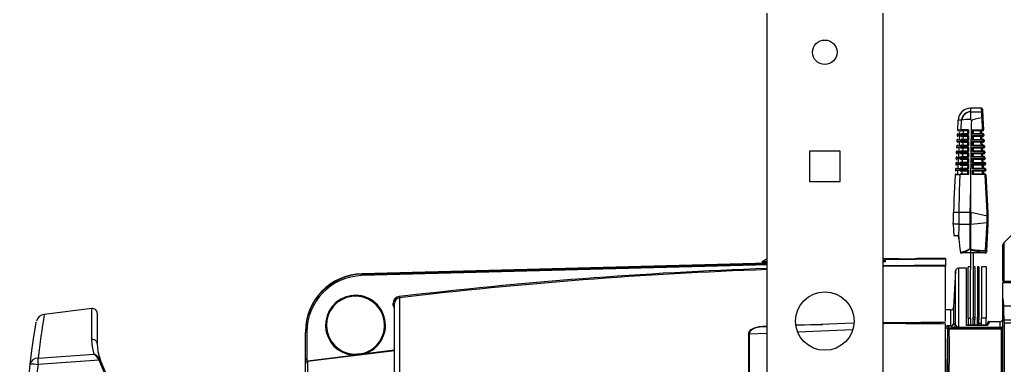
# Model space of a CAD drawing. Extents: x 6 to 134, y 1 to 99.
# Drawn here: x 6.02 to 16.63, y 47.6 to 51.33 of the extents above; entities that cross this region are included whole.
import ezdxf

# ---------------------------------------------------------------- set-up
doc = ezdxf.new("R2010")
doc.units = 0
doc.header["$MEASUREMENT"] = 0
doc.layers.add('OBJECT', color=7, linetype='CONTINUOUS')

msp = doc.modelspace()

# ---------------------------------------------------------------- linework, layer by layer
at = {"layer": 'OBJECT'}
for p, q in [((14.072, 53.51), (14.072, 44.537)), ((15.322, 53.51), (15.322, 44.537)), ((16.387, 50.375), (16.268, 50.375)), ((16.268, 50.375), (16.268, 50.338)), ((16.268, 50.338), (16.268, 50.254)), ((16.268, 50.338), (16.389, 50.338)), ((16.268, 50.338), (16.268, 50.338)), ((16.133, 50.247), (16.128, 50.143)), ((16.168, 50.143), (16.171, 50.246)), ((16.174, 50.247), (16.171, 50.246)), ((16.268, 50.254), (16.277, 50.245)), ((16.392, 50.272), (16.392, 50.272)), ((16.399, 50.144), (16.392, 50.272)), ((16.402, 50.27), (16.409, 50.143)), ((16.152, 50.132), (16.151, 50.103)), ((16.192, 50.103), (16.193, 50.132)), ((16.238, 50.103), (16.238, 50.133)), ((16.289, 50.143), (16.399, 50.144)), ((16.289, 50.095), (16.289, 50.143)), ((16.399, 50.133), (16.298, 50.132)), ((16.298, 50.132), (16.298, 50.103)), ((16.376, 50.103), (16.375, 50.132)), ((16.384, 50.132), (16.386, 50.103)), ((16.122, 50.031), (16.121, 50.019)), ((16.125, 50.093), (16.124, 50.081)), ((16.146, 50.009), (16.144, 49.978)), ((16.149, 50.07), (16.147, 50.041)), ((16.164, 50.019), (16.165, 50.031)), ((16.166, 50.081), (16.166, 50.093)), ((16.188, 49.979), (16.189, 50.008)), ((16.19, 50.041), (16.191, 50.07)), ((16.238, 50.041), (16.238, 50.071)), ((16.238, 49.979), (16.238, 50.009)), ((16.402, 50.094), (16.289, 50.095)), ((16.289, 50.081), (16.403, 50.082)), ((16.289, 50.033), (16.289, 50.081)), ((16.405, 50.032), (16.289, 50.033)), ((16.289, 50.019), (16.406, 50.02)), ((16.289, 49.971), (16.289, 50.019)), ((16.298, 50.103), (16.401, 50.102)), ((16.402, 50.071), (16.298, 50.07)), ((16.298, 50.07), (16.298, 50.041)), ((16.298, 50.041), (16.405, 50.04)), ((16.405, 50.009), (16.298, 50.008)), ((16.298, 50.008), (16.298, 49.979)), ((16.38, 50.041), (16.378, 50.07)), ((16.383, 49.979), (16.381, 50.008)), ((16.388, 50.07), (16.389, 50.041)), ((16.391, 50.008), (16.392, 49.979)), ((16.403, 50.082), (16.402, 50.094)), ((16.406, 50.02), (16.405, 50.032)), ((16.411, 50.093), (16.412, 50.081)), ((16.415, 50.031), (16.415, 50.019)), ((14.533, 49.914), (14.533, 49.586)), ((14.861, 49.914), (14.533, 49.914)), ((14.861, 49.586), (14.861, 49.914)), ((16.115, 49.907), (16.115, 49.895)), ((16.116, 49.895), (16.161, 49.895)), ((16.119, 49.969), (16.118, 49.957)), ((16.142, 49.947), (16.141, 49.916)), ((16.161, 49.895), (16.161, 49.907)), ((16.162, 49.957), (16.163, 49.969)), ((16.238, 49.946), (16.172, 49.946)), ((16.186, 49.917), (16.187, 49.946)), ((16.238, 49.917), (16.238, 49.947)), ((16.246, 49.957), (16.246, 49.909)), ((16.408, 49.97), (16.289, 49.971)), ((16.289, 49.957), (16.409, 49.958)), ((16.289, 49.909), (16.289, 49.957)), ((16.412, 49.908), (16.289, 49.909)), ((16.289, 49.895), (16.412, 49.896)), ((16.298, 49.979), (16.408, 49.978)), ((16.409, 49.947), (16.298, 49.946)), ((16.298, 49.946), (16.298, 49.917)), ((16.298, 49.917), (16.411, 49.916)), ((16.386, 49.917), (16.385, 49.946)), ((16.394, 49.946), (16.396, 49.917)), ((16.409, 49.958), (16.408, 49.97)), ((16.412, 49.896), (16.412, 49.908)), ((16.418, 49.969), (16.419, 49.957)), ((16.421, 49.907), (16.422, 49.895)), ((16.112, 49.845), (16.111, 49.833)), ((16.136, 49.823), (16.134, 49.792)), ((16.139, 49.885), (16.138, 49.854)), ((16.159, 49.833), (16.16, 49.845)), ((16.182, 49.793), (16.183, 49.822)), ((16.184, 49.855), (16.185, 49.884)), ((16.238, 49.855), (16.238, 49.885)), ((16.238, 49.793), (16.238, 49.822)), ((16.289, 49.847), (16.289, 49.895)), ((16.415, 49.846), (16.289, 49.847)), ((16.289, 49.833), (16.416, 49.834)), ((16.289, 49.785), (16.289, 49.833)), ((16.412, 49.885), (16.298, 49.884)), ((16.298, 49.884), (16.298, 49.855)), ((16.298, 49.855), (16.415, 49.854)), ((16.415, 49.823), (16.298, 49.822)), ((16.298, 49.822), (16.298, 49.793)), ((16.298, 49.793), (16.418, 49.792)), ((16.389, 49.855), (16.388, 49.884)), ((16.393, 49.793), (16.391, 49.822)), ((16.397, 49.884), (16.399, 49.854)), ((16.401, 49.823), (16.402, 49.792)), ((16.416, 49.834), (16.415, 49.846)), ((16.424, 49.845), (16.425, 49.833)), ((16.106, 49.721), (16.105, 49.709)), ((16.109, 49.783), (16.108, 49.771)), ((16.129, 49.699), (16.128, 49.668)), ((16.133, 49.761), (16.131, 49.73)), ((16.156, 49.709), (16.156, 49.721)), ((16.158, 49.771), (16.158, 49.783)), ((16.178, 49.669), (16.179, 49.698)), ((16.18, 49.731), (16.181, 49.76)), ((16.238, 49.731), (16.238, 49.76)), ((16.238, 49.669), (16.238, 49.698)), ((16.418, 49.784), (16.289, 49.785)), ((16.289, 49.771), (16.419, 49.772)), ((16.289, 49.723), (16.289, 49.771)), ((16.422, 49.722), (16.289, 49.723)), ((16.289, 49.709), (16.422, 49.71)), ((16.289, 49.661), (16.289, 49.709)), ((16.418, 49.761), (16.298, 49.76)), ((16.298, 49.76), (16.298, 49.731)), ((16.298, 49.731), (16.421, 49.73)), ((16.422, 49.699), (16.298, 49.698)), ((16.298, 49.698), (16.298, 49.669)), ((16.396, 49.731), (16.394, 49.76)), ((16.399, 49.668), (16.398, 49.698)), ((16.404, 49.761), (16.405, 49.73)), ((16.407, 49.699), (16.409, 49.668)), ((16.419, 49.772), (16.418, 49.784)), ((16.422, 49.71), (16.422, 49.722)), ((16.428, 49.783), (16.428, 49.771)), ((16.431, 49.721), (16.432, 49.709)), ((14.533, 49.586), (14.861, 49.586)), ((16.102, 49.659), (16.088, 49.391)), ((16.425, 49.659), (16.289, 49.661)), ((16.298, 49.669), (16.424, 49.668)), ((16.446, 49.251), (16.425, 49.659)), ((16.434, 49.659), (16.456, 49.25)), ((16.268, 49.539), (16.268, 49.25)), ((16.145, 49.25), (16.085, 49.25)), ((16.145, 49.25), (16.145, 49.25)), ((16.145, 49.126), (16.145, 49.25)), ((16.267, 49.25), (16.262, 49.25)), ((16.262, 49.25), (16.262, 49.125)), ((16.267, 49.125), (16.267, 49.25)), ((16.27, 49.25), (16.27, 49.125)), ((16.446, 49.211), (16.27, 49.25)), ((16.446, 49.211), (16.446, 49.251)), ((16.446, 49.144), (16.446, 49.211)), ((16.456, 49.25), (16.456, 49.25)), ((16.456, 49.25), (16.456, 49.211)), ((16.456, 49.211), (16.456, 49.133)), ((16.144, 49.125), (16.082, 49.125)), ((16.082, 49.107), (16.082, 49.107)), ((16.142, 48.966), (16.144, 49.125)), ((16.144, 49.125), (16.145, 49.126)), ((16.262, 49.125), (16.267, 49.125)), ((16.268, 49.125), (16.269, 49.125)), ((16.268, 48.859), (16.268, 49.125)), ((16.269, 49.125), (16.269, 48.859)), ((16.27, 49.125), (16.446, 49.144)), ((16.431, 48.841), (16.448, 49.144)), ((16.456, 49.125), (16.44, 48.837)), ((16.456, 49.133), (16.456, 49.125)), ((16.087, 49.009), (16.087, 49.009)), ((16.141, 48.984), (16.142, 48.966)), ((16.141, 48.984), (16.141, 48.984)), ((16.142, 48.984), (16.141, 48.984)), ((16.142, 48.984), (16.142, 48.966)), ((16.142, 48.966), (16.142, 48.966)), ((16.709, 49.006), (16.626, 48.923)), ((16.259, 48.859), (16.268, 48.859)), ((16.268, 48.856), (16.268, 48.815)), ((16.617, 48.527), (16.617, 48.902)), ((16.626, 48.923), (16.626, 48.509)), ((15.35, 48.746), (15.322, 48.748)), ((15.322, 48.734), (15.34, 48.733)), ((15.322, 48.733), (15.34, 48.733)), ((15.35, 48.746), (15.997, 48.75)), ((15.35, 48.719), (15.35, 48.746)), ((15.997, 48.755), (15.997, 48.75)), ((15.997, 48.75), (15.997, 48.688)), ((16.159, 48.824), (16.169, 48.823)), ((16.177, 48.815), (16.167, 48.815)), ((16.268, 48.815), (16.177, 48.815)), ((16.421, 48.815), (16.268, 48.815)), ((16.268, 48.815), (16.268, 48.634)), ((16.298, 48.815), (16.298, 48.634)), ((16.421, 48.815), (16.43, 48.815)), ((13.949, 48.701), (9.706, 48.589)), ((13.949, 48.682), (9.706, 48.571)), ((13.949, 48.701), (13.949, 48.696)), ((13.949, 48.696), (14.072, 48.7)), ((14.072, 48.686), (13.949, 48.682)), ((14.072, 48.721), (14.023, 48.721)), ((14.072, 48.712), (14.026, 48.712)), ((15.35, 48.719), (15.322, 48.718)), ((15.322, 48.679), (15.997, 48.688)), ((15.997, 48.688), (15.997, 48.674)), ((15.997, 48.08), (15.997, 48.674)), ((16.107, 48.622), (16.086, 48.228)), ((16.107, 48.041), (16.107, 48.622)), ((16.224, 48.65), (16.137, 48.65)), ((16.137, 48.65), (16.137, 48.016)), ((16.224, 48.034), (16.224, 48.65)), ((16.268, 48.665), (16.244, 48.665)), ((16.244, 48.113), (16.244, 48.665)), ((16.268, 48.113), (16.268, 48.634)), ((16.313, 48.665), (16.298, 48.665)), ((16.298, 48.634), (16.298, 48.122)), ((16.313, 48.665), (16.313, 48.122)), ((16.358, 48.665), (16.343, 48.665)), ((16.343, 48.665), (16.343, 48.122)), ((16.358, 48.665), (16.358, 48.122)), ((16.436, 48.665), (16.388, 48.665)), ((16.388, 48.665), (16.388, 48.113)), ((16.436, 48.665), (16.436, 48.113)), ((9.706, 48.589), (9.706, 48.585)), ((16.617, 48.514), (16.617, 48.527)), ((16.617, 48.497), (16.737, 48.497)), ((16.617, 48.323), (16.617, 48.497)), ((10.11, 48.33), (10.11, 46.348)), ((16.617, 47.276), (16.617, 48.323)), ((6.796, 48.216), (6.281, 48.152)), ((6.796, 47.88), (6.796, 48.216)), ((10.042, 48.248), (10.042, 48.27)), ((10.057, 46.359), (10.057, 48.27)), ((16.056, 48.2), (15.997, 48.2)), ((16.056, 48.029), (16.056, 48.2)), ((16.086, 48.228), (16.086, 48.056)), ((16.625, 48.243), (16.737, 48.243)), ((6.852, 48.166), (6.852, 47.836)), ((16.244, 48.113), (16.268, 48.113)), ((16.244, 48.113), (16.244, 48.037)), ((16.268, 48.113), (16.268, 48.037)), ((16.298, 48.122), (16.313, 48.122)), ((16.298, 48.097), (16.298, 48.122)), ((16.313, 48.097), (16.298, 48.097)), ((16.298, 48.037), (16.298, 48.097)), ((16.313, 48.122), (16.313, 48.097)), ((16.313, 48.037), (16.313, 48.097)), ((16.343, 48.122), (16.358, 48.122)), ((16.343, 48.097), (16.343, 48.122)), ((16.358, 48.097), (16.343, 48.097)), ((16.343, 48.037), (16.343, 48.097)), ((16.358, 48.122), (16.358, 48.097)), ((16.358, 48.037), (16.358, 48.097)), ((16.436, 48.113), (16.388, 48.113)), ((16.388, 48.037), (16.388, 48.113)), ((16.436, 48.037), (16.436, 48.113)), ((14.072, 48.018), (14.064, 48.018)), ((14.078, 48.018), (14.064, 48.018)), ((15.011, 48.058), (14.386, 48.032)), ((15.005, 48.058), (14.391, 48.032)), ((14.997, 47.985), (14.406, 47.961)), ((15.322, 48.064), (15.734, 48.065)), ((15.997, 48.065), (15.734, 48.065)), ((15.997, 47.529), (15.997, 48.053)), ((16.024, 47.992), (15.997, 48.011)), ((16.009, 48.029), (16.056, 48.029)), ((16.009, 48.028), (16.009, 48.029)), ((16.009, 48.028), (16.039, 48.007)), ((16.056, 48.028), (16.009, 48.028)), ((16.039, 48.007), (16.602, 48.007)), ((16.602, 47.993), (16.039, 47.993)), ((16.056, 48.029), (16.056, 48.029)), ((16.056, 48.028), (16.056, 48.029)), ((16.056, 48.028), (16.056, 48.028)), ((16.137, 48.011), (16.137, 48.016)), ((16.137, 48.016), (16.587, 48.016)), ((16.596, 48.011), (16.137, 48.011)), ((16.435, 48.037), (16.224, 48.037)), ((16.435, 48.034), (16.224, 48.034)), ((16.388, 48.053), (16.358, 48.053)), ((16.435, 48.034), (16.435, 48.037)), ((16.449, 48.043), (16.449, 48.046)), ((16.464, 48.075), (16.464, 48.055)), ((16.464, 48.075), (16.587, 48.075)), ((16.464, 48.075), (16.464, 48.075)), ((16.587, 48.016), (16.587, 48.075)), ((16.602, 48.007), (16.602, 48.01)), ((16.602, 47.993), (16.602, 48.007)), ((16.602, 47.793), (16.602, 47.993)), ((16.738, 48.089), (16.626, 48.089)), ((16.632, 48.062), (16.632, 47.276)), ((16.632, 48.062), (16.743, 48.062)), ((6.852, 47.885), (6.852, 47.836)), ((9.097, 47.965), (9.097, 47.959)), ((9.097, 47.678), (9.097, 47.959)), ((9.112, 47.959), (9.112, 47.66)), ((13.874, 47.939), (13.874, 47.36)), ((14.072, 47.947), (13.881, 47.939)), ((9.097, 47.618), (9.097, 47.678)), ((10.057, 47.759), (9.119, 47.643)), ((9.122, 47.653), (9.612, 47.714)), ((9.74, 47.729), (10.057, 47.769)), ((16.602, 47.528), (16.602, 47.75)), ((6.131, 47.639), (6.127, 47.61)), ((6.874, 47.657), (6.214, 47.61)), ((6.876, 47.653), (6.874, 47.657)), ((7.328, 46.574), (6.881, 47.64)), ((6.884, 47.66), (6.886, 47.655)), ((6.891, 47.643), (7.338, 46.577)), ((9.097, 47.418), (9.097, 47.618)), ((9.119, 47.643), (9.119, 46.331))]:
    msp.add_line(p, q, dxfattribs=at)
at = {"layer": 'OBJECT', "flags": 128}
for points in [[(16.389, 50.338), (16.387, 50.366), (16.387, 50.375)], [(16.392, 50.272), (16.391, 50.292), (16.39, 50.308), (16.39, 50.322), (16.389, 50.332), (16.389, 50.338)], [(16.397, 50.366), (16.397, 50.366), (16.397, 50.356), (16.399, 50.329)], [(16.399, 50.329), (16.399, 50.323), (16.4, 50.314), (16.4, 50.302), (16.401, 50.287), (16.402, 50.27)], [(16.171, 50.246), (16.143, 50.246), (16.133, 50.247)], [(16.392, 50.272), (16.396, 50.272), (16.399, 50.272), (16.401, 50.271), (16.402, 50.271), (16.402, 50.27), (16.402, 50.27)], [(16.128, 50.143), (16.128, 50.143), (16.138, 50.143), (16.168, 50.143)], [(16.238, 50.132), (16.208, 50.132), (16.187, 50.132), (16.177, 50.132)], [(16.245, 50.143), (16.245, 50.123), (16.245, 50.095)], [(16.165, 50.031), (16.161, 50.031), (16.147, 50.031), (16.122, 50.031), (16.122, 50.031)], [(16.122, 50.019), (16.131, 50.019), (16.164, 50.019)], [(16.166, 50.093), (16.163, 50.093), (16.149, 50.093), (16.125, 50.093), (16.125, 50.093)], [(16.125, 50.081), (16.134, 50.081), (16.166, 50.081)], [(16.174, 50.041), (16.187, 50.041), (16.212, 50.041), (16.238, 50.041)], [(16.238, 50.008), (16.207, 50.008), (16.185, 50.008), (16.174, 50.008)], [(16.176, 50.103), (16.189, 50.103), (16.213, 50.103), (16.238, 50.103)], [(16.238, 50.07), (16.208, 50.07), (16.186, 50.07), (16.176, 50.07)], [(16.245, 50.081), (16.245, 50.061), (16.245, 50.033)], [(16.245, 50.019), (16.245, 49.999), (16.245, 49.971)], [(16.161, 49.907), (16.157, 49.907), (16.143, 49.907), (16.115, 49.907), (16.117, 49.907)], [(16.163, 49.969), (16.159, 49.969), (16.145, 49.969), (16.119, 49.969), (16.12, 49.969)], [(16.119, 49.957), (16.128, 49.957), (16.162, 49.957)], [(16.171, 49.917), (16.184, 49.917), (16.209, 49.917), (16.238, 49.917)], [(16.173, 49.979), (16.186, 49.979), (16.21, 49.979), (16.238, 49.979)], [(16.16, 49.845), (16.155, 49.845), (16.141, 49.845), (16.112, 49.845), (16.114, 49.845)], [(16.113, 49.833), (16.121, 49.833), (16.159, 49.833)], [(16.168, 49.793), (16.181, 49.793), (16.206, 49.793), (16.238, 49.793)], [(16.169, 49.855), (16.183, 49.855), (16.207, 49.855), (16.238, 49.855)], [(16.238, 49.822), (16.206, 49.822), (16.182, 49.822), (16.169, 49.822)], [(16.238, 49.884), (16.207, 49.884), (16.183, 49.884), (16.171, 49.884)], [(16.246, 49.895), (16.246, 49.875), (16.246, 49.847)], [(16.246, 49.833), (16.246, 49.813), (16.246, 49.785)], [(16.156, 49.721), (16.152, 49.721), (16.137, 49.721), (16.106, 49.721), (16.108, 49.721)], [(16.108, 49.709), (16.115, 49.709), (16.156, 49.709)], [(16.158, 49.783), (16.154, 49.783), (16.139, 49.783), (16.109, 49.783), (16.111, 49.783)], [(16.11, 49.771), (16.118, 49.771), (16.158, 49.771)], [(16.166, 49.731), (16.18, 49.731), (16.204, 49.731), (16.238, 49.731)], [(16.238, 49.698), (16.206, 49.698), (16.181, 49.698), (16.166, 49.698)], [(16.238, 49.76), (16.206, 49.76), (16.182, 49.76), (16.167, 49.76)], [(16.246, 49.771), (16.246, 49.751), (16.246, 49.723)], [(16.246, 49.709), (16.246, 49.689), (16.246, 49.661)], [(16.155, 49.659), (16.15, 49.659), (16.135, 49.659), (16.103, 49.659), (16.105, 49.659)], [(16.145, 49.25), (16.15, 49.488), (16.155, 49.659)], [(16.164, 49.669), (16.178, 49.669), (16.203, 49.669), (16.238, 49.669)], [(16.088, 49.391), (16.088, 49.392), (16.088, 49.379), (16.088, 49.351), (16.088, 49.312), (16.086, 49.266), (16.085, 49.25)], [(16.082, 49.125), (16.082, 49.109), (16.082, 49.107)], [(16.082, 49.107), (16.083, 49.084), (16.085, 49.051), (16.087, 49.009)], [(16.456, 49.133), (16.455, 49.138), (16.454, 49.14), (16.452, 49.141), (16.449, 49.143), (16.448, 49.144)], [(16.087, 49.009), (16.088, 49.009), (16.091, 49.008), (16.136, 49.004)], [(16.145, 48.995), (16.119, 48.997), (16.103, 48.999), (16.096, 48.999)], [(16.141, 48.989), (16.141, 48.987), (16.141, 48.984)], [(16.431, 48.841), (16.431, 48.841), (16.436, 48.833)], [(16.44, 48.837), (16.44, 48.83), (16.44, 48.826), (16.44, 48.825)], [(14.072, 48.747), (14.064, 48.743), (14.023, 48.721)], [(16.43, 48.815), (16.43, 48.816), (16.43, 48.819), (16.43, 48.823)], [(9.706, 48.585), (9.736, 48.586), (9.856, 48.589), (10.336, 48.602), (12.255, 48.652), (13.949, 48.696)], [(15.997, 48.674), (15.52, 48.672), (15.322, 48.668)], [(16.617, 48.527), (16.619, 48.519), (16.626, 48.509)], [(16.626, 48.509), (16.652, 48.509), (16.709, 48.509)], [(16.617, 48.323), (16.62, 48.295), (16.625, 48.243)], [(6.128, 47.611), (6.148, 47.764), (6.166, 47.887), (6.18, 47.98), (6.19, 48.04), (6.194, 48.067), (6.194, 48.066)], [(13.874, 47.939), (13.882, 47.965), (13.903, 47.989), (13.938, 48.008), (13.99, 48.022), (14.07, 48.028)], [(14.064, 48.018), (13.994, 48.014), (13.952, 48.006), (13.944, 48.004), (13.914, 47.99), (13.909, 47.987), (13.888, 47.965), (13.881, 47.939), (13.881, 47.939), (13.881, 47.939)], [(14.39, 48.038), (14.544, 48.042), (14.675, 48.044)], [(16.077, 48.012), (16.066, 48.019), (16.056, 48.028)], [(16.086, 48.056), (16.096, 48.048), (16.107, 48.041)], [(16.435, 48.034), (16.437, 48.035), (16.447, 48.036), (16.454, 48.04), (16.462, 48.047), (16.464, 48.055)], [(16.449, 48.043), (16.449, 48.043), (16.448, 48.042), (16.446, 48.04), (16.442, 48.038), (16.439, 48.037), (16.435, 48.037)], [(16.464, 48.075), (16.461, 48.074), (16.458, 48.073), (16.455, 48.07), (16.451, 48.062), (16.449, 48.046), (16.449, 48.046)], [(16.587, 48.075), (16.596, 48.076), (16.602, 48.08)], [(16.608, 48.085), (16.605, 48.082), (16.602, 48.08)], [(16.617, 48.025), (16.617, 48.023), (16.612, 48.019), (16.607, 48.016), (16.604, 48.016)], [(16.626, 48.089), (16.632, 48.063), (16.632, 48.062)], [(6.818, 47.723), (6.801, 47.804), (6.796, 47.88)], [(13.881, 47.939), (13.881, 47.939), (13.881, 47.669), (13.881, 47.519), (13.881, 47.36), (13.881, 47.36)], [(6.852, 47.836), (6.86, 47.75), (6.886, 47.655)], [(16.602, 47.75), (16.602, 47.774), (16.602, 47.793)], [(6.214, 47.681), (6.413, 47.695), (6.818, 47.723)], [(9.74, 47.729), (9.701, 47.722), (9.612, 47.714)], [(9.613, 47.723), (9.699, 47.729), (9.736, 47.739)]]:
    msp.add_lwpolyline(points, dxfattribs=at)
at = {"layer": 'OBJECT'}
for centre, radius in [((14.697, 50.98), 0.132), ((14.697, 48.08), 0.315)]:
    msp.add_circle(centre, radius, dxfattribs=at)
for centre, radius, start, end in [((16.268, 50.24), 0.135, 90, 176.9999), ((16.272, 50.237), 0.102, 92.0694, 174.9262), ((16.276, 50.236), 0.102, 94.0599, 173.7883), ((16.387, 50.365), 0.01, 3.0226, 85.0653), ((16.389, 50.328), 0.00991, 3.4681, 90.5581), ((16.249, 49.884), 0.371, 87.0408, 101.7086), ((68.317, 49.222), 52.05, 178.8739, 179.6516), ((16.138, 50.143), 0.01, 176.9496, 269.5), ((16.211, 46.806), 3.337, 89.4127, 90.7411), ((16.178, 50.142), 0.00992, 176.5009, 268.9412), ((16.262, 50.124), 0.0254, 132.5167, 159.7977), ((16.345, 50.14), 0.0545, 351.8666, 3.6824), ((16.403, 50.124), 0.0204, 72.3884, 99.2788), ((16.399, 50.143), 0.01, 270.5, 3.0226), ((16.131, 50.019), 0.01, 176.013, 269.5), ((16.132, 50.03), 0.01, 90.5, 176.1269), ((16.134, 50.081), 0.01, 176.5294, 269.5), ((16.135, 50.092), 0.01, 90.5, 176.6441), ((16.208, 46.479), 3.54, 89.3961, 90.7099), ((16.174, 50.018), 0.00991, 176.4635, 268.9027), ((16.174, 50.031), 0.00989, 91.0211, 177.6087), ((16.257, 46.97), 3.063, 90.2163, 91.7277), ((16.176, 50.093), 0.0099, 91.0055, 177.5827), ((16.256, 47.154), 2.941, 90.2151, 91.7524), ((16.209, 46.636), 3.445, 89.4055, 90.7242), ((16.176, 50.08), 0.00992, 176.4822, 268.922), ((16.266, 50.119), 0.0321, 209.4036, 228.7206), ((16.263, 50.061), 0.0261, 132.2828, 159.1544), ((16.268, 50.058), 0.0339, 210.3464, 228.8522), ((16.263, 49.999), 0.0266, 131.9357, 158.6404), ((16.361, 50.096), 0.041, 356.6906, 8.9922), ((16.401, 50.092), 0.01, 3.0226, 89.5), ((16.405, 50.074), 0.0204, 72.3788, 99.2813), ((16.348, 50.078), 0.0545, 351.868, 3.6813), ((16.402, 50.081), 0.01, 270.5, 3.0226), ((16.406, 50.062), 0.0204, 72.3771, 99.283), ((16.364, 50.034), 0.041, 356.6824, 9.0077), ((16.405, 50.03), 0.01, 3.0226, 89.5), ((16.408, 50.012), 0.0204, 72.3788, 99.2813), ((16.351, 50.016), 0.0545, 351.8641, 3.6792), ((16.405, 50.019), 0.01, 270.5, 3.0226), ((16.409, 50), 0.0204, 72.3956, 99.2645), ((16.125, 49.906), 0.01, 90.5, 175.0953), ((16.125, 49.895), 0.01, 174.9828, 269.5), ((16.128, 49.957), 0.01, 175.4975, 269.5), ((16.129, 49.968), 0.01, 90.5, 175.6107), ((16.171, 49.907), 0.00988, 91.0607, 177.6488), ((16.258, 46.628), 3.281, 90.2116, 91.687), ((16.205, 46.188), 3.707, 89.3752, 90.6866), ((16.207, 46.338), 3.619, 89.3845, 90.6989), ((16.172, 49.956), 0.00991, 176.4464, 268.8784), ((16.173, 49.969), 0.00989, 91.0402, 177.6311), ((16.257, 46.796), 3.175, 90.2143, 91.7061), ((16.27, 49.998), 0.0366, 211.4593, 228.7933), ((16.264, 49.936), 0.0275, 131.7968, 157.9369), ((16.271, 49.938), 0.039, 212.409, 228.8778), ((16.368, 49.972), 0.041, 356.688, 9.0021), ((16.408, 49.968), 0.01, 3.0226, 89.5), ((16.412, 49.949), 0.0204, 72.3902, 99.2771), ((16.355, 49.954), 0.0545, 351.8636, 3.6794), ((16.412, 49.938), 0.0204, 72.3867, 99.28), ((16.409, 49.957), 0.01, 270.5, 3.0226), ((16.371, 49.91), 0.041, 356.6877, 9.0027), ((16.411, 49.906), 0.01, 3.0226, 89.5), ((16.415, 49.887), 0.0204, 72.3922, 99.2675), ((16.358, 49.892), 0.0545, 351.868, 3.6813), ((16.416, 49.876), 0.0204, 72.3771, 99.283), ((16.412, 49.895), 0.01, 270.5, 3.0226), ((16.119, 49.782), 0.01, 90.5, 174.0669), ((16.121, 49.833), 0.01, 174.469, 269.5), ((16.122, 49.844), 0.01, 90.5, 174.5807), ((16.168, 49.783), 0.00988, 91.0969, 177.6923), ((16.204, 46.024), 3.809, 89.3693, 90.6726), ((16.169, 49.832), 0.00991, 176.4155, 268.8298), ((16.169, 49.845), 0.00988, 91.0798, 177.6713), ((16.258, 46.443), 3.404, 90.2129, 91.6654), ((16.171, 49.894), 0.00991, 176.4277, 268.8556), ((16.264, 49.874), 0.028, 131.4628, 157.4463), ((16.273, 49.878), 0.0416, 213.3539, 228.9452), ((16.265, 49.811), 0.0292, 131.4589, 156.6433), ((16.275, 49.818), 0.0447, 214.3044, 228.9905), ((16.374, 49.848), 0.041, 356.6914, 8.999), ((16.414, 49.844), 0.01, 3.0226, 89.5), ((16.418, 49.825), 0.0204, 72.3767, 99.2829), ((16.361, 49.83), 0.0545, 351.8671, 3.6822), ((16.415, 49.833), 0.01, 270.5, 3.0226), ((16.419, 49.814), 0.0204, 72.3939, 99.2663), ((16.377, 49.786), 0.041, 356.6785, 9.004), ((16.418, 49.782), 0.01, 3.0226, 89.5), ((16.115, 49.709), 0.01, 173.4435, 269.5), ((16.116, 49.72), 0.01, 90.5, 173.5539), ((16.118, 49.771), 0.01, 173.9559, 269.5), ((16.166, 49.721), 0.00987, 91.1196, 177.7148), ((16.26, 46.083), 3.639, 90.2127, 91.627), ((16.201, 45.736), 3.973, 89.3513, 90.6517), ((16.166, 49.708), 0.0099, 176.3703, 268.7919), ((16.259, 46.253), 3.532, 90.215, 91.6437), ((16.203, 45.883), 3.888, 89.3595, 90.6625), ((16.167, 49.77), 0.0099, 176.3901, 268.8136), ((16.265, 49.749), 0.0295, 131.0398, 156.2646), ((16.279, 49.76), 0.0494, 215.4259, 228.8382), ((16.266, 49.686), 0.03, 130.7304, 155.7987), ((16.422, 49.763), 0.0204, 72.3771, 99.283), ((16.364, 49.768), 0.0545, 351.8636, 3.6794), ((16.418, 49.771), 0.01, 270.5, 3.0226), ((16.422, 49.752), 0.0204, 72.3788, 99.2813), ((16.381, 49.724), 0.041, 356.678, 9.0044), ((16.421, 49.72), 0.01, 3.0226, 89.5), ((16.425, 49.701), 0.0204, 72.3884, 99.2788), ((16.368, 49.706), 0.0545, 351.8643, 3.6789), ((16.425, 49.69), 0.0204, 72.3754, 99.2843), ((16.422, 49.709), 0.01, 270.5, 3.0226), ((16.112, 49.658), 0.01, 90.5, 173.0416), ((16.165, 49.659), 0.00987, 91.1352, 177.7374), ((16.26, 45.9), 3.761, 90.2136, 91.6083), ((16.282, 49.701), 0.0537, 216.3743, 228.8457), ((16.384, 49.662), 0.0409, 356.6777, 9.0051), ((16.424, 49.658), 0.01, 3.0226, 89.5), ((16.428, 49.639), 0.0204, 72.3939, 99.2663), ((13.848, 49.25), 2.238, 356.7984, 359.9957), ((16.204, 36.028), 13.222, 89.7523, 90.2558), ((16.083, 49.125), 0.000568, 174.86, 195.2101), ((16.208, 50.286), 1.162, 266.8865, 272.6131), ((16.097, 49.009), 0.01, 183.1078, 264.9972), ((16.108, 48.986), 0.0339, 356.5724, 32.9205), ((16.146, 49.005), 0.01, 182.5371, 224.0451), ((16.108, 48.987), 0.0333, 3.2279, 20.1272), ((17.386, 49.035), 1.245, 183.1885, 189.7765), ((16.118, 49.08), 0.262, 281.248, 302.5788), ((16.113, 49.032), 0.226, 286.3759, 310.3086), ((16.268, 48.978), 0.119, 270.014, 270.7744), ((16.179, 48.951), 0.13, 313.5427, 314.5079), ((16.435, 48.838), 0.00549, 279.9111, 346.8525), ((16.647, 48.902), 0.03, 135, 180), ((15.997, -1.905), 50.66, 90.5646, 90.7634), ((15.336, 48.72), 0.0138, 354.7843, 73.5039), ((15.568, 52.423), 3.671, 268.9034, 272.0007), ((15.997, -1.905), 50.66, 90, 90.3402), ((16.156, 48.834), 0.011, 273.6081, 281.5417), ((16.167, 48.825), 0.01, 189.2546, 270), ((16.168, 48.824), 0.00906, 182.816, 265.6378), ((16.178, 48.823), 0.00857, 181.3595, 262.7685), ((16.403, 48.847), 0.0355, 318.6073, 336.2793), ((16.43, 48.825), 0.01, 270.809, 356.8941), ((16.43, 48.825), 0.00999, 269.9513, 356.8558), ((16.43, 48.816), 0.000667, 258.3164, 270.4988), ((15.651, 1.865), 46.808, 91.9329, 96.8002), ((15.758, 0.757), 47.908, 92.0162, 96.7699), ((15.997, -1.918), 50.66, 92.1777, 92.3177), ((16.644, 48.794), 2.697, 182.0797, 182.3896), ((16.136, 48.742), 2.188, 181.2021, 181.5841), ((13.948, 48.696), 0.0149, 271.5497, 272.3731), ((14.026, 48.717), 0.005, 122.5681, 270), ((16.137, 48.62), 0.03, 90, 177), ((9.722, 47.965), 0.625, 91.5, 180), ((9.723, 47.96), 0.626, 91.5714, 180.1006), ((9.723, 47.96), 0.611, 91.5877, 180.0904), ((11.912, 48.632), 2.207, 181.2042, 181.583), ((16.603, 48.525), 0.0279, 299.7453, 324.1563), ((9.637, 48.035), 0.323, 293.3869, 265.5365), ((9.637, 48.035), 0.313, 288.5241, 265.5365), ((10.117, 48.27), 0.0752, 96.801, 180.0941), ((10.117, 48.27), 0.0602, 96.8748, 180.107), ((17.753, 49.238), 7.697, 186.6654, 186.7739), ((6.802, 48.166), 0.05, 0, 97), ((10.046, 48.413), 0.143, 268.5035, 274.5016), ((10.045, 48.222), 0.0261, 62.2247, 96.1824), ((10.092, 48.264), 0.0523, 198.1732, 228.3958), ((10.021, 48.198), 0.0542, 47.9489, 66.8174), ((16.056, 48.23), 0.03, 270, 357), ((6.291, 48.054), 0.0979, 95.986, 165.6792), ((24.541, 45.339), 18.476, 171.2433, 172.7173), ((16.108, 90.758), 42.706, 268.946, 269.8516), ((16.039, 47.992), 0.015, 90.034, 178.5599), ((16.038, 47.979), 0.0138, 84.0882, 169.3446), ((16.056, 48.058), 0.03, 270.1287, 357.0397), ((16.057, 48.058), 0.0295, 269.0519, 356.241), ((16.065, 48.029), 0.00898, 179.8979, 185.5202), ((16.077, 48.042), 0.03, 270.0406, 357.4986), ((16.124, 48.583), 0.573, 265.308, 271.304), ((16.136, 48.045), 0.0289, 188.0898, 272.6367), ((16.463, 48.042), 0.0139, 85.2881, 174.8142), ((16.597, 48.049), 0.0343, 253.4257, 282.3833), ((16.601, 48.027), 0.0171, 219.1567, 254.0089), ((16.595, 48.021), 0.0108, 273.0769, 327.7175), ((16.596, 47.948), 0.0622, 83.7033, 89.6394), ((16.602, 48.025), 0.015, 269.9947, 359.9986), ((16.602, 48.022), 0.015, 269.9941, 359.9981), ((16.604, 48.006), 0.0136, 263.5645, 351.6327), ((6.804, 47.833), 0.0481, 4.2982, 99.6644), ((9.108, 47.816), 0.143, 88.5073, 94.4979), ((13.871, 48.014), 0.0754, 271.8781, 277.2559), ((16.604, 47.807), 0.0134, 262.0995, 348.8946), ((6.214, 47.593), 0.0879, 89.3786, 168.1339), ((6.716, 47.646), 0.503, 175.961, 184.039), ((6.725, 47.589), 0.163, 24.6568, 55.4045), ((6.756, 47.593), 0.145, 27.7928, 64.592), ((9.122, 47.684), 0.0252, 193.7533, 247.8671), ((10.141, 47.675), 0.53, 174.7423, 175.7952), ((9.353, 47.602), 0.407, 18.1876, 19.5578), ((9.637, 48.035), 0.323, 288.5241, 293.3869), ((16.604, 47.764), 0.0134, 261.7985, 348.2604), ((23.354, 45.33), 17.377, 172.4573, 176.1499), ((23.342, 45.343), 17.277, 172.4573, 176.1499), ((6.169, 47.411), 0.204, 77.0312, 101.6108), ((6.884, 47.64), 0.0201, 90.8917, 121.8473), ((6.885, 47.637), 0.0187, 86.0938, 119.6436), ((7.351, 47.837), 0.51, 201.2102, 202.76), ((6.89, 47.624), 0.0185, 87.33, 121.2487), ((7.352, 47.836), 0.5, 201.2102, 202.76), ((9.122, 47.618), 0.0249, 96.8658, 179.9011), ((9.208, 47.787), 0.159, 233.0245, 237.4079), ((7.129, 48.235), 2.077, 343.455, 343.7466)]:
    msp.add_arc(centre, radius, start, end, dxfattribs=at)
for centre, major_axis, ratio, start_param, end_param in [((18.558, 50.22), (2.29, -0.015), 0.052015, 2.811677, 3.052791), ((16.288, 50.142), (0.00996, -0.00988), 0.087934, 0.08695, 1.605386), ((16.288, 50.093), (0.00999, 0.00991), 0.035372, 0.03505, 1.483386), ((16.288, 50.08), (0.00996, -0.00988), 0.087934, 0.08695, 1.605386), ((16.288, 50.031), (0.00999, 0.00991), 0.035372, 0.03505, 1.483386), ((16.288, 50.018), (0.00996, -0.00988), 0.087934, 0.08695, 1.605386), ((16.288, 49.969), (0.00999, 0.00991), 0.035372, 0.03505, 1.483386), ((16.288, 49.956), (0.00996, -0.00988), 0.087934, 0.08695, 1.605386), ((16.288, 49.907), (0.00999, 0.00991), 0.035372, 0.03505, 1.483386), ((16.288, 49.894), (0.00996, -0.00988), 0.087934, 0.08695, 1.605386), ((16.288, 49.845), (0.00999, 0.00991), 0.035372, 0.03505, 1.483386), ((16.288, 49.832), (0.00996, -0.00988), 0.087934, 0.08695, 1.605386), ((16.288, 49.783), (0.00999, 0.00991), 0.035372, 0.03505, 1.483386), ((16.288, 49.77), (0.00996, -0.00988), 0.087934, 0.08695, 1.605386), ((16.288, 49.721), (0.00999, 0.00991), 0.035372, 0.03505, 1.483386), ((16.288, 49.708), (0.00996, -0.00988), 0.087934, 0.08695, 1.605386), ((16.288, 49.659), (0.00999, 0.00991), 0.035372, 0.03505, 1.483386), ((18.331, 45.232), (0, 19.067), 0.111038, 1.342949, 1.358461), ((16.262, 50.227), (0, 0.977), 0.122785, 3.138252, 3.141593), ((16.267, 50.227), (0, 0.977), 0.122785, 3.141593, 3.154684), ((16.267, 50.228), (-0.006, 0.979), 0.122438, 3.101128, 3.114217), ((16.446, 49.25), (0.01, 0.00026), 0.120424, 0.003177, 1.515259), ((16.446, 49.293), (-0.0005, 0.0816), 0.122438, 3.114217, 3.140397), ((16.446, 49.211), (0.01, 0), 0.061163, 0, 1.518436), ((18.331, 48.767), (0, 7.885), 0.262774, 1.525405, 1.559096), ((16.262, 48.677), (0, 0.448), 0.267949, 0, 0.004204), ((16.267, 48.677), (0, 0.448), 0.267949, 6.276674, 6.283185), ((16.267, 48.677), (0.007, 0.449), 0.267094, 0.032491, 0.039008), ((16.446, 49.106), (0.0006, 0.0374), 0.267094, 6.175075, 6.315676), ((16.837, 48.875), (0.57, 0.016), 0.101686, 3.138791, 3.191455), ((16.837, 48.875), (0.57, 0.016), 0.101686, 3.191455, 3.913119), ((16.839, 48.867), (0.57, 0.008), 0.050872, 3.140897, 3.193561), ((16.839, 48.867), (0.57, 0.008), 0.050872, 3.193561, 3.914226), ((16.632, 52.935), (0, 5.333), 0.002813, 2.646396, 2.711134), ((16.022, 47.947), (0.0011, 0.045), 0.024678, 5.591926, 6.266342), ((16.037, 47.947), (0.0011, 0.06), 0.018513, 5.59166, 6.266075), ((15.918, 45.29), (0.086, 3.51), 0.024572, 5.404551, 5.591921), ((15.903, 45.29), (0.072, 2.925), 0.024678, 5.113869, 5.882925), ((15.903, 45.29), (0.086, 3.495), 0.024678, 5.404557, 5.591926)]:
    msp.add_ellipse(centre, major_axis=major_axis, ratio=ratio, start_param=start_param, end_param=end_param, dxfattribs=at)

doc.saveas('drawing.dxf')
